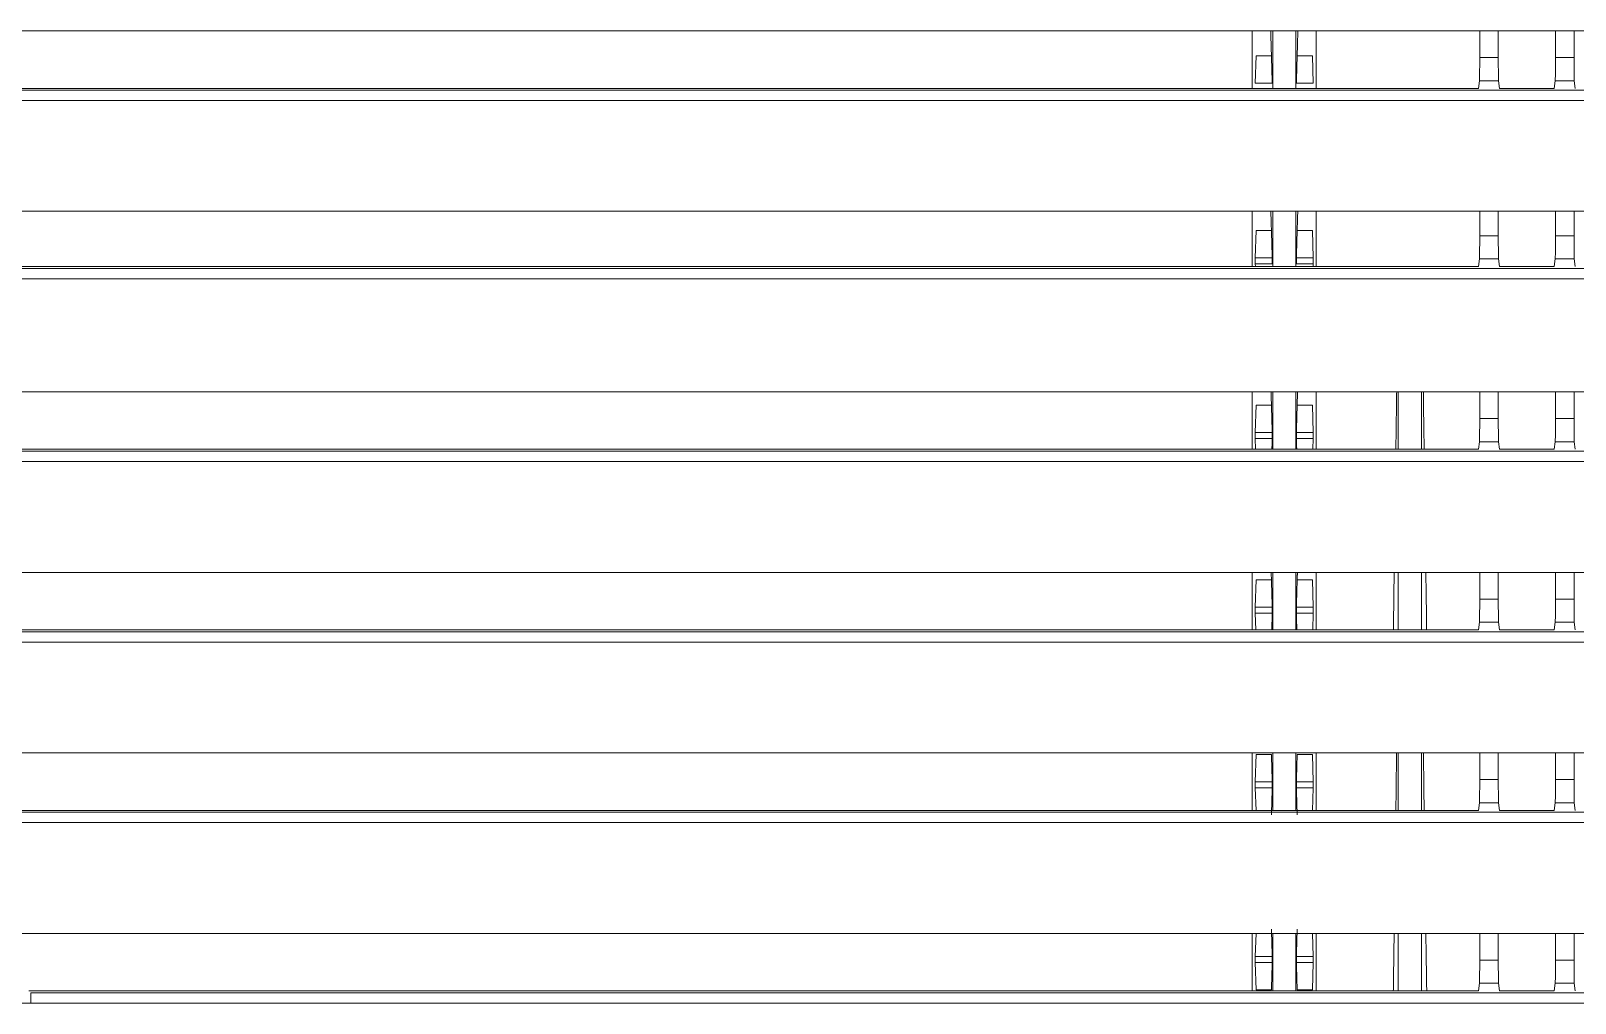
# Model space of a CAD drawing. Header units: inches. Extents: x 3778 to 56227, y -16914 to 35091.
# Drawn here: x 45694.9 to 45828.1, y 16262.1 to 16345.9 of the extents above; entities that cross this region are included whole.
import ezdxf

# ---------------------------------------------------------------- set-up
doc = ezdxf.new("R2010")
doc.units = ezdxf.units.IN
doc.header["$LTSCALE"] = 100
doc.header["$MEASUREMENT"] = 0
doc.layers.add('mark-B', color=2, linetype='Continuous', lineweight=20)
doc.layers.add('RC-LIGHT', color=7, linetype='Continuous')

# ---------------------------------------------------------------- blocks, each defined once
blk = doc.blocks.new('무풍1way 일반')
at = {"layer": 'mark-B'}
for p, q in [((-374.7, -83.69), (-234.95, -83.69)), ((-254.56, -88.65), (-254.56, -83.69)), ((-252.8, -83.69), (-252.8, -88.65)), ((-250.8, -88.65), (-250.8, -83.69)), ((-249.04, -83.69), (-249.04, -88.65)), ((-234.95, -85.99), (-234.95, -83.69)), ((-234.95, -83.69), (-233.35, -83.69)), ((-233.35, -83.69), (-233.35, -85.99)), ((-233.35, -83.69), (-228.42, -83.69)), ((-228.42, -85.99), (-228.42, -83.69)), ((-228.42, -83.69), (-226.82, -83.69)), ((-226.82, -85.99), (-226.82, -83.69)), ((-226.82, -83.69), (-109.43, -83.69)), ((-254.23, -85.84), (-254.3, -88.19)), ((-254.23, -85.84), (-252.91, -85.84)), ((-250.69, -85.84), (-249.37, -85.84)), ((-249.3, -88.19), (-249.37, -85.84)), ((-234.95, -85.99), (-233.35, -85.99)), ((-228.42, -85.99), (-226.82, -85.99)), ((-235.05, -88.65), (-373.83, -88.65)), ((-373.64, -88.81), (373.64, -88.81)), ((-254.3, -88.19), (-252.84, -88.19)), ((-250.76, -88.19), (-249.3, -88.19)), ((-235.05, -88.65), (-234.97, -87.99)), ((-233.33, -87.99), (-234.97, -87.99)), ((-233.33, -87.99), (-233.25, -88.65)), ((-228.52, -88.65), (-233.25, -88.65)), ((-228.52, -88.65), (-228.44, -87.99)), ((-226.8, -87.99), (-228.44, -87.99)), ((-226.72, -88.65), (-226.8, -87.99)), ((373.64, -89.7), (-373.64, -89.7)), ((-371.95, -99.25), (-234.95, -99.25)), ((-254.56, -104.02), (-254.56, -99.26)), ((-252.8, -99.25), (-252.8, -104.02)), ((-250.8, -104.02), (-250.8, -99.25)), ((-249.04, -99.26), (-249.04, -104.02)), ((-234.95, -101.35), (-234.95, -99.25)), ((-234.95, -99.25), (-233.35, -99.25)), ((-233.35, -99.25), (-233.35, -101.35)), ((-233.35, -99.25), (-228.42, -99.25)), ((-228.42, -101.35), (-228.42, -99.25)), ((-228.42, -99.25), (-226.82, -99.25)), ((-226.82, -101.35), (-226.82, -99.25)), ((-226.82, -99.25), (-109.43, -99.25)), ((-254.23, -100.9), (-254.3, -103.25)), ((-254.23, -100.9), (-252.91, -100.9)), ((-250.69, -100.9), (-249.37, -100.9)), ((-249.3, -103.25), (-249.37, -100.9)), ((-234.95, -101.35), (-233.35, -101.35)), ((-228.42, -101.35), (-226.82, -101.35)), ((-254.3, -103.25), (-252.84, -103.25)), ((-254.3, -103.77), (-254.29, -104.02)), ((-252.84, -103.77), (-254.3, -103.77)), ((-250.76, -103.25), (-249.3, -103.25)), ((-249.3, -103.77), (-250.76, -103.77)), ((-249.31, -104.02), (-249.3, -103.77)), ((-235.05, -104.02), (-234.97, -103.35)), ((-233.33, -103.35), (-234.97, -103.35)), ((-233.33, -103.35), (-233.25, -104.02)), ((-228.52, -104.02), (-228.44, -103.35)), ((-226.8, -103.35), (-228.44, -103.35)), ((-226.72, -104.02), (-226.8, -103.35)), ((-235.05, -104.02), (-371.11, -104.02)), ((-370.92, -104.19), (370.92, -104.19)), ((370.92, -105.07), (-370.92, -105.07)), ((-228.52, -104.02), (-233.25, -104.02)), ((-369.2, -114.82), (-234.95, -114.82)), ((-254.56, -119.77), (-254.56, -114.82)), ((-252.8, -114.82), (-252.8, -119.77)), ((-250.8, -119.77), (-250.8, -114.82)), ((-249.04, -114.82), (-249.04, -119.77)), ((-241.97, -119.77), (-241.97, -114.82)), ((-241.97, -119.77), (-241.97, -114.82)), ((-239.96, -114.82), (-239.96, -119.77)), ((-239.96, -114.82), (-239.96, -119.77)), ((-234.95, -117.11), (-234.95, -114.82)), ((-234.95, -114.82), (-233.35, -114.82)), ((-233.35, -114.82), (-233.35, -117.11)), ((-233.35, -114.82), (-228.42, -114.82)), ((-228.42, -117.11), (-228.42, -114.82)), ((-228.42, -114.82), (-226.82, -114.82)), ((-226.82, -117.11), (-226.82, -114.82)), ((-226.82, -114.82), (-109.43, -114.82)), ((-254.23, -115.96), (-254.3, -118.31)), ((-254.23, -115.96), (-252.91, -115.96)), ((-250.69, -115.96), (-249.37, -115.96)), ((-249.3, -118.31), (-249.37, -115.96)), ((-234.95, -117.11), (-233.35, -117.11)), ((-228.42, -117.11), (-226.82, -117.11)), ((-254.3, -118.31), (-252.84, -118.31)), ((-250.76, -118.31), (-249.3, -118.31)), ((-235.05, -119.77), (-368.32, -119.77)), ((-254.3, -118.83), (-254.27, -119.77)), ((-252.84, -118.83), (-254.3, -118.83)), ((-249.3, -118.83), (-250.76, -118.83)), ((-249.33, -119.77), (-249.3, -118.83)), ((-235.05, -119.77), (-234.97, -119.12)), ((-233.33, -119.12), (-234.97, -119.12)), ((-233.33, -119.12), (-233.25, -119.77)), ((-228.52, -119.77), (-233.25, -119.77)), ((-228.52, -119.77), (-228.44, -119.12)), ((-226.8, -119.12), (-228.44, -119.12)), ((-226.72, -119.77), (-226.8, -119.12)), ((-368.14, -119.94), (368.14, -119.94)), ((368.14, -120.82), (-368.14, -120.82)), ((-366.45, -130.38), (-234.95, -130.38)), ((-254.56, -135.34), (-254.56, -130.38)), ((-252.8, -130.38), (-252.8, -135.34)), ((-250.8, -135.34), (-250.8, -130.38)), ((-249.04, -130.38), (-249.04, -135.34)), ((-241.97, -135.34), (-241.97, -130.38)), ((-241.97, -135.34), (-241.97, -130.38)), ((-239.96, -130.38), (-239.96, -135.34)), ((-239.96, -130.38), (-239.96, -135.34)), ((-234.95, -132.68), (-234.95, -130.38)), ((-234.95, -130.38), (-233.35, -130.38)), ((-233.35, -130.38), (-233.35, -132.68)), ((-233.35, -130.38), (-228.42, -130.38)), ((-228.42, -132.68), (-228.42, -130.38)), ((-228.42, -130.38), (-226.82, -130.38)), ((-226.82, -132.68), (-226.82, -130.38)), ((-226.82, -130.38), (-109.43, -130.38)), ((-254.23, -131.02), (-254.3, -133.37)), ((-254.23, -131.02), (-252.91, -131.02)), ((-250.69, -131.02), (-249.37, -131.02)), ((-249.3, -133.37), (-249.37, -131.02)), ((-234.95, -132.68), (-233.35, -132.68)), ((-228.42, -132.68), (-226.82, -132.68)), ((-254.3, -133.37), (-252.84, -133.37)), ((-254.3, -133.89), (-254.25, -135.34)), ((-252.84, -133.89), (-254.3, -133.89)), ((-250.76, -133.37), (-249.3, -133.37)), ((-249.3, -133.89), (-250.76, -133.89)), ((-249.35, -135.34), (-249.3, -133.89)), ((-235.05, -135.34), (-365.57, -135.34)), ((-365.38, -135.5), (365.38, -135.5)), ((-235.05, -135.34), (-234.97, -134.68)), ((-233.33, -134.68), (-234.97, -134.68)), ((-233.33, -134.68), (-233.25, -135.34)), ((-228.52, -135.34), (-233.25, -135.34)), ((-228.52, -135.34), (-228.44, -134.68)), ((-226.8, -134.68), (-228.44, -134.68)), ((-226.72, -135.34), (-226.8, -134.68)), ((365.38, -136.39), (-365.38, -136.39)), ((-363.69, -145.95), (-234.95, -145.95)), ((-254.56, -150.9), (-254.56, -145.95)), ((-254.23, -146.09), (-254.3, -148.43)), ((-254.23, -146.09), (-252.91, -146.09)), ((-252.8, -145.95), (-252.8, -150.9)), ((-250.8, -150.9), (-250.8, -145.95)), ((-250.69, -146.09), (-249.37, -146.09)), ((-249.3, -148.43), (-249.37, -146.09)), ((-249.04, -145.95), (-249.04, -150.9)), ((-241.97, -150.9), (-241.97, -145.95)), ((-241.97, -150.9), (-241.97, -145.95)), ((-239.96, -145.95), (-239.96, -150.9)), ((-239.96, -145.95), (-239.96, -150.9)), ((-234.95, -148.24), (-234.95, -145.95)), ((-234.95, -145.95), (-233.35, -145.95)), ((-233.35, -145.95), (-233.35, -148.24)), ((-233.35, -145.95), (-228.42, -145.95)), ((-228.42, -148.24), (-228.42, -145.95)), ((-228.42, -145.95), (-226.82, -145.95)), ((-226.82, -148.24), (-226.82, -145.95)), ((-226.82, -145.95), (-109.43, -145.95)), ((-254.3, -148.43), (-252.84, -148.43)), ((-254.3, -148.96), (-254.24, -150.9)), ((-252.84, -148.96), (-254.3, -148.96)), ((-250.76, -148.43), (-249.3, -148.43)), ((-249.3, -148.96), (-250.76, -148.96)), ((-249.36, -150.9), (-249.3, -148.96)), ((-234.95, -148.24), (-233.35, -148.24)), ((-228.42, -148.24), (-226.82, -148.24)), ((-235.05, -150.9), (-234.97, -150.24)), ((-233.33, -150.24), (-234.97, -150.24)), ((-233.33, -150.24), (-233.25, -150.9)), ((-228.52, -150.9), (-228.44, -150.24)), ((-226.8, -150.24), (-228.44, -150.24)), ((-226.72, -150.9), (-226.8, -150.24)), ((-235.05, -150.9), (-362.82, -150.9)), ((-362.63, -151.07), (362.63, -151.07)), ((-228.52, -150.9), (-233.25, -150.9)), ((362.63, -151.95), (-362.63, -151.95)), ((-360.94, -161.51), (-234.95, -161.51)), ((-254.56, -166.46), (-254.56, -161.51)), ((-254.24, -161.51), (-254.3, -163.5)), ((-252.8, -161.51), (-252.8, -166.46)), ((-250.8, -166.46), (-250.8, -161.51)), ((-249.3, -163.5), (-249.36, -161.51)), ((-249.04, -161.51), (-249.04, -166.46)), ((-241.97, -166.46), (-241.97, -161.51)), ((-241.97, -166.46), (-241.97, -161.51)), ((-239.96, -161.51), (-239.96, -166.46)), ((-239.96, -161.51), (-239.96, -166.46)), ((-234.95, -163.81), (-234.95, -161.51)), ((-234.95, -161.51), (-233.35, -161.51)), ((-233.35, -161.51), (-233.35, -163.81)), ((-233.35, -161.51), (-228.42, -161.51)), ((-228.42, -163.81), (-228.42, -161.51)), ((-228.42, -161.51), (-226.82, -161.51)), ((-226.82, -163.81), (-226.82, -161.51)), ((-226.82, -161.51), (-109.43, -161.51)), ((-254.3, -163.5), (-252.84, -163.5)), ((-250.76, -163.5), (-249.3, -163.5)), ((-254.3, -164.02), (-254.23, -166.37)), ((-252.84, -164.02), (-254.3, -164.02)), ((-249.3, -164.02), (-250.76, -164.02)), ((-249.37, -166.37), (-249.3, -164.02)), ((-234.95, -163.81), (-233.35, -163.81)), ((-228.42, -163.81), (-226.82, -163.81)), ((-252.91, -166.37), (-254.23, -166.37)), ((-249.37, -166.37), (-250.69, -166.37)), ((-235.05, -166.47), (-234.97, -165.81)), ((-233.33, -165.81), (-234.97, -165.81)), ((-233.33, -165.81), (-233.25, -166.47)), ((-228.52, -166.47), (-228.44, -165.81)), ((-226.8, -165.81), (-228.44, -165.81)), ((-226.72, -166.47), (-226.8, -165.81)), ((-235.05, -166.47), (-360.07, -166.47)), ((-359.88, -166.63), (359.88, -166.63)), ((359.88, -167.52), (-359.88, -167.52)), ((-228.52, -166.47), (-233.25, -166.47))]:
    blk.add_line(p, q, dxfattribs=at)
for centre, start_param, end_param in [((-234.97, -85.99), 0.069815, 1.570796), ((-233.33, -85.99), 4.712389, 6.21337), ((-228.44, -85.99), 0.069815, 1.570796), ((-226.8, -85.99), 4.712389, 6.21337), ((-234.97, -101.35), 0.069813, 1.570796), ((-233.33, -101.35), 4.712389, 6.213372), ((-228.44, -101.35), 0.069813, 1.570796), ((-226.8, -101.35), 4.712389, 6.213372), ((-234.97, -117.11), 0.069815, 1.570796), ((-233.33, -117.11), 4.712389, 6.21337), ((-228.44, -117.11), 0.069815, 1.570796), ((-226.8, -117.11), 4.712389, 6.21337), ((-234.97, -132.68), 0.069815, 1.570796), ((-233.33, -132.68), 4.712389, 6.21337), ((-228.44, -132.68), 0.069815, 1.570796), ((-226.8, -132.68), 4.712389, 6.21337), ((-234.97, -148.24), 0.069815, 1.570796), ((-233.33, -148.24), 4.712389, 6.21337), ((-228.44, -148.24), 0.069815, 1.570796), ((-226.8, -148.24), 4.712389, 6.21337), ((-234.97, -163.81), 0.069815, 1.570796), ((-233.33, -163.81), 4.712389, 6.21337), ((-228.44, -163.81), 0.069815, 1.570796), ((-226.8, -163.81), 4.712389, 6.21337)]:
    blk.add_ellipse(centre, major_axis=(0, -2.01), ratio=0.008727, start_param=start_param, end_param=end_param, dxfattribs=at)
for points, degree in [([(-252.97, -83.69), (-252.91, -85.84)], 1), ([(-250.69, -85.84), (-250.63, -83.69)], 1), ([(-252.91, -85.84), (-252.84, -88.19)], 1), ([(-250.76, -88.19), (-250.69, -85.84)], 1), ([(-252.96, -99.25), (-252.91, -100.9)], 1), ([(-250.69, -100.9), (-250.64, -99.25)], 1), ([(-252.91, -100.9), (-252.84, -103.25)], 1), ([(-250.76, -103.25), (-250.69, -100.9)], 1), ([(-252.84, -103.25), (-252.84, -103.29), (-252.84, -103.43), (-252.84, -103.59), (-252.84, -103.73), (-252.84, -103.77)], 2), ([(-250.76, -103.77), (-250.76, -103.73), (-250.76, -103.59), (-250.76, -103.43), (-250.76, -103.29), (-250.76, -103.25)], 2), ([(-252.94, -114.82), (-252.91, -115.96)], 1), ([(-250.69, -115.96), (-250.66, -114.82)], 1), ([(-242.11, -114.82), (-242.18, -119.77)], 1), ([(-242.11, -114.82), (-242.18, -119.77)], 1), ([(-239.81, -114.82), (-239.79, -116.47), (-239.77, -118.12), (-239.74, -119.77)], 3), ([(-239.81, -114.82), (-239.79, -116.47), (-239.77, -118.12), (-239.74, -119.77)], 3), ([(-252.91, -115.96), (-252.84, -118.31)], 1), ([(-250.76, -118.31), (-250.69, -115.96)], 1), ([(-252.84, -118.31), (-252.84, -118.35), (-252.84, -118.49), (-252.84, -118.65), (-252.84, -118.79), (-252.84, -118.83)], 2), ([(-250.76, -118.83), (-250.76, -118.79), (-250.76, -118.65), (-250.76, -118.49), (-250.76, -118.35), (-250.76, -118.31)], 2), ([(-252.84, -118.83), (-252.87, -119.77)], 1), ([(-250.73, -119.77), (-250.76, -118.83)], 1), ([(-252.93, -130.38), (-252.91, -131.03)], 1), ([(-250.69, -131.03), (-250.67, -130.38)], 1), ([(-242.33, -130.38), (-242.39, -135.34)], 1), ([(-242.33, -130.38), (-242.39, -135.34)], 1), ([(-239.6, -130.38), (-239.57, -132.03), (-239.55, -133.69), (-239.53, -135.34)], 3), ([(-239.6, -130.38), (-239.57, -132.03), (-239.55, -133.69), (-239.53, -135.34)], 3), ([(-252.91, -131.03), (-252.84, -133.37)], 1), ([(-250.76, -133.37), (-250.69, -131.03)], 1), ([(-252.84, -133.89), (-252.88, -135.34)], 1), ([(-252.84, -133.37), (-252.84, -133.41), (-252.84, -133.55), (-252.84, -133.71), (-252.84, -133.85), (-252.84, -133.89)], 2), ([(-250.76, -133.89), (-250.76, -133.85), (-250.76, -133.71), (-250.76, -133.55), (-250.76, -133.41), (-250.76, -133.37)], 2), ([(-250.72, -135.34), (-250.76, -133.89)], 1), ([(-252.91, -146.09), (-252.84, -148.43)], 1), ([(-250.76, -148.43), (-250.69, -146.09)], 1), ([(-242.12, -145.95), (-242.18, -150.9)], 1), ([(-242.12, -145.95), (-242.18, -150.9)], 1), ([(-239.81, -145.95), (-239.78, -147.6), (-239.76, -149.25), (-239.74, -150.9)], 3), ([(-239.81, -145.95), (-239.78, -147.6), (-239.76, -149.25), (-239.74, -150.9)], 3), ([(-252.84, -148.96), (-252.91, -151.3)], 1), ([(-252.84, -148.43), (-252.84, -148.48), (-252.84, -148.61), (-252.84, -148.78), (-252.84, -148.91), (-252.84, -148.96)], 2), ([(-250.76, -148.96), (-250.76, -148.92), (-250.76, -148.78), (-250.76, -148.62), (-250.76, -148.48), (-250.76, -148.43)], 2), ([(-250.69, -151.3), (-250.76, -148.96)], 1), ([(-252.91, -161.15), (-252.84, -163.5)], 1), ([(-250.76, -163.5), (-250.69, -161.15)], 1), ([(-242.33, -161.51), (-242.4, -166.47)], 1), ([(-242.33, -161.51), (-242.4, -166.47)], 1), ([(-239.59, -161.51), (-239.57, -163.16), (-239.54, -164.81), (-239.52, -166.47)], 3), ([(-239.59, -161.51), (-239.57, -163.16), (-239.54, -164.81), (-239.52, -166.47)], 3), ([(-252.84, -163.5), (-252.84, -163.54), (-252.84, -163.68), (-252.84, -163.84), (-252.84, -163.98), (-252.84, -164.02)], 2), ([(-250.76, -164.02), (-250.76, -163.98), (-250.76, -163.84), (-250.76, -163.68), (-250.76, -163.54), (-250.76, -163.5)], 2), ([(-252.84, -164.02), (-252.91, -166.37)], 1), ([(-250.69, -166.37), (-250.76, -164.02)], 1)]:
    blk.add_open_spline(points, degree=degree, dxfattribs=at)
for points, knots in [([(-254.3, -103.25), (-254.3, -103.25), (-254.3, -103.25), (-254.3, -103.26), (-254.3, -103.26), (-254.3, -103.27), (-254.3, -103.27), (-254.3, -103.28), (-254.3, -103.28), (-254.3, -103.29), (-254.3, -103.29), (-254.3, -103.3), (-254.3, -103.31), (-254.3, -103.31), (-254.3, -103.32), (-254.3, -103.33), (-254.3, -103.33), (-254.3, -103.34), (-254.3, -103.35), (-254.3, -103.35), (-254.3, -103.36), (-254.3, -103.37), (-254.3, -103.37), (-254.3, -103.38), (-254.3, -103.39), (-254.3, -103.39), (-254.3, -103.4), (-254.3, -103.41), (-254.3, -103.42), (-254.3, -103.42), (-254.3, -103.43), (-254.3, -103.44), (-254.3, -103.44), (-254.3, -103.45), (-254.3, -103.46), (-254.3, -103.47), (-254.3, -103.47), (-254.3, -103.48), (-254.3, -103.49), (-254.3, -103.5), (-254.3, -103.5), (-254.3, -103.51), (-254.3, -103.52), (-254.3, -103.54), (-254.3, -103.55), (-254.3, -103.57), (-254.3, -103.58), (-254.3, -103.6), (-254.3, -103.61), (-254.3, -103.62), (-254.3, -103.64), (-254.3, -103.65), (-254.3, -103.67), (-254.3, -103.68), (-254.3, -103.69), (-254.3, -103.71), (-254.3, -103.72), (-254.3, -103.73), (-254.3, -103.74), (-254.3, -103.75), (-254.3, -103.76), (-254.3, -103.77), (-254.3, -103.77)], [0, 0, 0, 0, 0.013747, 0.027429, 0.041048, 0.054602, 0.068093, 0.08152, 0.094883, 0.108181, 0.121416, 0.134587, 0.147694, 0.160737, 0.173716, 0.186631, 0.199482, 0.212269, 0.224992, 0.237651, 0.250246, 0.262777, 0.275245, 0.287648, 0.299987, 0.312263, 0.324474, 0.336622, 0.348705, 0.360725, 0.372681, 0.384572, 0.3964, 0.408164, 0.419864, 0.4315, 0.443072, 0.454581, 0.466025, 0.477405, 0.488722, 0.499974, 0.52253, 0.545343, 0.568414, 0.591742, 0.615327, 0.63917, 0.66327, 0.687627, 0.712242, 0.737115, 0.762244, 0.787632, 0.813276, 0.839179, 0.865338, 0.891756, 0.91843, 0.945363, 0.972553, 1, 1, 1, 1]), ([(-249.3, -103.77), (-249.3, -103.77), (-249.3, -103.77), (-249.3, -103.76), (-249.3, -103.76), (-249.3, -103.75), (-249.3, -103.75), (-249.3, -103.74), (-249.3, -103.74), (-249.3, -103.73), (-249.3, -103.72), (-249.3, -103.72), (-249.3, -103.71), (-249.3, -103.71), (-249.3, -103.7), (-249.3, -103.69), (-249.3, -103.69), (-249.3, -103.68), (-249.3, -103.67), (-249.3, -103.67), (-249.3, -103.66), (-249.3, -103.65), (-249.3, -103.65), (-249.3, -103.64), (-249.3, -103.63), (-249.3, -103.62), (-249.3, -103.62), (-249.3, -103.61), (-249.3, -103.6), (-249.3, -103.6), (-249.3, -103.59), (-249.3, -103.58), (-249.3, -103.57), (-249.3, -103.57), (-249.3, -103.56), (-249.3, -103.55), (-249.3, -103.55), (-249.3, -103.54), (-249.3, -103.53), (-249.3, -103.52), (-249.3, -103.52), (-249.3, -103.51), (-249.3, -103.5), (-249.3, -103.48), (-249.3, -103.47), (-249.3, -103.45), (-249.3, -103.44), (-249.3, -103.42), (-249.3, -103.41), (-249.3, -103.39), (-249.3, -103.38), (-249.3, -103.37), (-249.3, -103.35), (-249.3, -103.34), (-249.3, -103.33), (-249.3, -103.31), (-249.3, -103.3), (-249.3, -103.29), (-249.3, -103.28), (-249.3, -103.27), (-249.3, -103.26), (-249.3, -103.25), (-249.3, -103.25)], [0, 0, 0, 0, 0.013748, 0.027432, 0.041052, 0.054607, 0.068099, 0.081527, 0.09489, 0.10819, 0.121425, 0.134597, 0.147704, 0.160748, 0.173727, 0.186643, 0.199494, 0.212281, 0.225005, 0.237664, 0.250259, 0.262791, 0.275258, 0.287661, 0.3, 0.312275, 0.324487, 0.336634, 0.348717, 0.360736, 0.372691, 0.384582, 0.39641, 0.408173, 0.419872, 0.431507, 0.443078, 0.454585, 0.466029, 0.477408, 0.488723, 0.499974, 0.522542, 0.545365, 0.568445, 0.591781, 0.615372, 0.639221, 0.663325, 0.687685, 0.712302, 0.737175, 0.762304, 0.78769, 0.813331, 0.839229, 0.865384, 0.891794, 0.918461, 0.945384, 0.972564, 1, 1, 1, 1]), ([(-254.3, -118.31), (-254.3, -118.31), (-254.3, -118.31), (-254.3, -118.32), (-254.3, -118.32), (-254.3, -118.33), (-254.3, -118.33), (-254.3, -118.34), (-254.3, -118.35), (-254.3, -118.35), (-254.3, -118.36), (-254.3, -118.36), (-254.3, -118.37), (-254.3, -118.37), (-254.3, -118.38), (-254.3, -118.39), (-254.3, -118.39), (-254.3, -118.4), (-254.3, -118.41), (-254.3, -118.41), (-254.3, -118.42), (-254.3, -118.43), (-254.3, -118.43), (-254.3, -118.44), (-254.3, -118.45), (-254.3, -118.46), (-254.3, -118.46), (-254.3, -118.47), (-254.3, -118.48), (-254.3, -118.48), (-254.3, -118.49), (-254.3, -118.5), (-254.3, -118.51), (-254.3, -118.51), (-254.3, -118.52), (-254.3, -118.53), (-254.3, -118.54), (-254.3, -118.54), (-254.3, -118.55), (-254.3, -118.56), (-254.3, -118.56), (-254.3, -118.57), (-254.3, -118.59), (-254.3, -118.6), (-254.3, -118.61), (-254.3, -118.63), (-254.3, -118.64), (-254.3, -118.66), (-254.3, -118.67), (-254.3, -118.69), (-254.3, -118.7), (-254.3, -118.71), (-254.3, -118.73), (-254.3, -118.74), (-254.3, -118.76), (-254.3, -118.77), (-254.3, -118.78), (-254.3, -118.79), (-254.3, -118.8), (-254.3, -118.81), (-254.3, -118.82), (-254.3, -118.83), (-254.3, -118.83)], [0, 0, 0, 0, 0.013747, 0.027429, 0.041048, 0.054602, 0.068093, 0.08152, 0.094883, 0.108181, 0.121416, 0.134587, 0.147694, 0.160737, 0.173716, 0.186631, 0.199482, 0.212269, 0.224992, 0.237651, 0.250246, 0.262777, 0.275245, 0.287648, 0.299987, 0.312263, 0.324474, 0.336622, 0.348705, 0.360725, 0.372681, 0.384573, 0.3964, 0.408164, 0.419864, 0.4315, 0.443072, 0.454581, 0.466025, 0.477405, 0.488722, 0.499974, 0.52253, 0.545343, 0.568414, 0.591742, 0.615327, 0.63917, 0.66327, 0.687627, 0.712242, 0.737115, 0.762244, 0.787632, 0.813276, 0.839179, 0.865338, 0.891756, 0.91843, 0.945363, 0.972553, 1, 1, 1, 1]), ([(-249.3, -118.83), (-249.3, -118.83), (-249.3, -118.83), (-249.3, -118.82), (-249.3, -118.82), (-249.3, -118.81), (-249.3, -118.81), (-249.3, -118.8), (-249.3, -118.8), (-249.3, -118.79), (-249.3, -118.79), (-249.3, -118.78), (-249.3, -118.77), (-249.3, -118.77), (-249.3, -118.76), (-249.3, -118.76), (-249.3, -118.75), (-249.3, -118.74), (-249.3, -118.74), (-249.3, -118.73), (-249.3, -118.72), (-249.3, -118.71), (-249.3, -118.71), (-249.3, -118.7), (-249.3, -118.69), (-249.3, -118.69), (-249.3, -118.68), (-249.3, -118.67), (-249.3, -118.67), (-249.3, -118.66), (-249.3, -118.65), (-249.3, -118.64), (-249.3, -118.64), (-249.3, -118.63), (-249.3, -118.62), (-249.3, -118.61), (-249.3, -118.61), (-249.3, -118.6), (-249.3, -118.59), (-249.3, -118.59), (-249.3, -118.58), (-249.3, -118.57), (-249.3, -118.56), (-249.3, -118.54), (-249.3, -118.53), (-249.3, -118.51), (-249.3, -118.5), (-249.3, -118.48), (-249.3, -118.47), (-249.3, -118.46), (-249.3, -118.44), (-249.3, -118.43), (-249.3, -118.41), (-249.3, -118.4), (-249.3, -118.39), (-249.3, -118.37), (-249.3, -118.36), (-249.3, -118.35), (-249.3, -118.34), (-249.3, -118.33), (-249.3, -118.32), (-249.3, -118.31), (-249.3, -118.31)], [0, 0, 0, 0, 0.013748, 0.027432, 0.041052, 0.054607, 0.068099, 0.081527, 0.09489, 0.10819, 0.121425, 0.134597, 0.147704, 0.160748, 0.173727, 0.186643, 0.199494, 0.212281, 0.225005, 0.237664, 0.250259, 0.262791, 0.275258, 0.287661, 0.3, 0.312275, 0.324487, 0.336634, 0.348717, 0.360736, 0.372691, 0.384582, 0.39641, 0.408173, 0.419872, 0.431507, 0.443078, 0.454585, 0.466029, 0.477408, 0.488723, 0.499974, 0.522542, 0.545365, 0.568445, 0.591781, 0.615372, 0.639221, 0.663325, 0.687685, 0.712302, 0.737175, 0.762304, 0.78769, 0.813331, 0.839229, 0.865384, 0.891794, 0.918461, 0.945384, 0.972564, 1, 1, 1, 1]), ([(-254.3, -133.37), (-254.3, -133.37), (-254.3, -133.38), (-254.3, -133.38), (-254.3, -133.39), (-254.3, -133.39), (-254.3, -133.4), (-254.3, -133.4), (-254.3, -133.41), (-254.3, -133.41), (-254.3, -133.42), (-254.3, -133.42), (-254.3, -133.43), (-254.3, -133.44), (-254.3, -133.44), (-254.3, -133.45), (-254.3, -133.46), (-254.3, -133.46), (-254.3, -133.47), (-254.3, -133.48), (-254.3, -133.48), (-254.3, -133.49), (-254.3, -133.5), (-254.3, -133.5), (-254.3, -133.51), (-254.3, -133.52), (-254.3, -133.52), (-254.3, -133.53), (-254.3, -133.54), (-254.3, -133.55), (-254.3, -133.55), (-254.3, -133.56), (-254.3, -133.57), (-254.3, -133.58), (-254.3, -133.58), (-254.3, -133.59), (-254.3, -133.6), (-254.3, -133.6), (-254.3, -133.61), (-254.3, -133.62), (-254.3, -133.63), (-254.3, -133.64), (-254.3, -133.65), (-254.3, -133.66), (-254.3, -133.68), (-254.3, -133.69), (-254.3, -133.71), (-254.3, -133.72), (-254.3, -133.73), (-254.3, -133.75), (-254.3, -133.76), (-254.3, -133.78), (-254.3, -133.79), (-254.3, -133.8), (-254.3, -133.82), (-254.3, -133.83), (-254.3, -133.84), (-254.3, -133.85), (-254.3, -133.86), (-254.3, -133.88), (-254.3, -133.89), (-254.3, -133.89), (-254.3, -133.89)], [0, 0, 0, 0, 0.013747, 0.027429, 0.041048, 0.054602, 0.068093, 0.08152, 0.094883, 0.108181, 0.121416, 0.134587, 0.147694, 0.160737, 0.173716, 0.186631, 0.199482, 0.212269, 0.224992, 0.237651, 0.250246, 0.262777, 0.275245, 0.287648, 0.299987, 0.312263, 0.324474, 0.336622, 0.348705, 0.360725, 0.372681, 0.384572, 0.3964, 0.408164, 0.419864, 0.4315, 0.443072, 0.454581, 0.466025, 0.477405, 0.488722, 0.499974, 0.52253, 0.545343, 0.568414, 0.591742, 0.615327, 0.63917, 0.66327, 0.687627, 0.712242, 0.737115, 0.762244, 0.787632, 0.813276, 0.839179, 0.865338, 0.891756, 0.91843, 0.945363, 0.972553, 1, 1, 1, 1]), ([(-249.3, -133.89), (-249.3, -133.89), (-249.3, -133.89), (-249.3, -133.89), (-249.3, -133.88), (-249.3, -133.88), (-249.3, -133.87), (-249.3, -133.86), (-249.3, -133.86), (-249.3, -133.85), (-249.3, -133.85), (-249.3, -133.84), (-249.3, -133.84), (-249.3, -133.83), (-249.3, -133.82), (-249.3, -133.82), (-249.3, -133.81), (-249.3, -133.8), (-249.3, -133.8), (-249.3, -133.79), (-249.3, -133.78), (-249.3, -133.78), (-249.3, -133.77), (-249.3, -133.76), (-249.3, -133.76), (-249.3, -133.75), (-249.3, -133.74), (-249.3, -133.73), (-249.3, -133.73), (-249.3, -133.72), (-249.3, -133.71), (-249.3, -133.71), (-249.3, -133.7), (-249.3, -133.69), (-249.3, -133.68), (-249.3, -133.68), (-249.3, -133.67), (-249.3, -133.66), (-249.3, -133.65), (-249.3, -133.65), (-249.3, -133.64), (-249.3, -133.63), (-249.3, -133.62), (-249.3, -133.6), (-249.3, -133.59), (-249.3, -133.58), (-249.3, -133.56), (-249.3, -133.55), (-249.3, -133.53), (-249.3, -133.52), (-249.3, -133.5), (-249.3, -133.49), (-249.3, -133.48), (-249.3, -133.46), (-249.3, -133.45), (-249.3, -133.44), (-249.3, -133.42), (-249.3, -133.41), (-249.3, -133.4), (-249.3, -133.39), (-249.3, -133.38), (-249.3, -133.38), (-249.3, -133.37)], [0, 0, 0, 0, 0.013748, 0.027432, 0.041052, 0.054607, 0.068099, 0.081527, 0.09489, 0.10819, 0.121425, 0.134597, 0.147704, 0.160748, 0.173727, 0.186643, 0.199494, 0.212281, 0.225005, 0.237664, 0.250259, 0.262791, 0.275258, 0.287661, 0.3, 0.312275, 0.324487, 0.336634, 0.348717, 0.360736, 0.372691, 0.384582, 0.39641, 0.408173, 0.419872, 0.431507, 0.443078, 0.454585, 0.466029, 0.477408, 0.488723, 0.499974, 0.522542, 0.545365, 0.568445, 0.591781, 0.615372, 0.639221, 0.663325, 0.687685, 0.712302, 0.737175, 0.762304, 0.78769, 0.813331, 0.839229, 0.865384, 0.891794, 0.918461, 0.945384, 0.972564, 1, 1, 1, 1]), ([(-254.3, -148.43), (-254.3, -148.44), (-254.3, -148.44), (-254.3, -148.44), (-254.3, -148.45), (-254.3, -148.45), (-254.3, -148.46), (-254.3, -148.46), (-254.3, -148.47), (-254.3, -148.47), (-254.3, -148.48), (-254.3, -148.49), (-254.3, -148.49), (-254.3, -148.5), (-254.3, -148.5), (-254.3, -148.51), (-254.3, -148.52), (-254.3, -148.52), (-254.3, -148.53), (-254.3, -148.54), (-254.3, -148.54), (-254.3, -148.55), (-254.3, -148.56), (-254.3, -148.57), (-254.3, -148.57), (-254.3, -148.58), (-254.3, -148.59), (-254.3, -148.59), (-254.3, -148.6), (-254.3, -148.61), (-254.3, -148.62), (-254.3, -148.62), (-254.3, -148.63), (-254.3, -148.64), (-254.3, -148.64), (-254.3, -148.65), (-254.3, -148.66), (-254.3, -148.67), (-254.3, -148.67), (-254.3, -148.68), (-254.3, -148.69), (-254.3, -148.7), (-254.3, -148.71), (-254.3, -148.72), (-254.3, -148.74), (-254.3, -148.75), (-254.3, -148.77), (-254.3, -148.78), (-254.3, -148.8), (-254.3, -148.81), (-254.3, -148.82), (-254.3, -148.84), (-254.3, -148.85), (-254.3, -148.87), (-254.3, -148.88), (-254.3, -148.89), (-254.3, -148.9), (-254.3, -148.92), (-254.3, -148.93), (-254.3, -148.94), (-254.3, -148.95), (-254.3, -148.95), (-254.3, -148.96)], [0, 0, 0, 0, 0.013747, 0.027429, 0.041048, 0.054602, 0.068093, 0.08152, 0.094883, 0.108181, 0.121416, 0.134587, 0.147694, 0.160737, 0.173716, 0.186631, 0.199482, 0.212269, 0.224992, 0.237651, 0.250246, 0.262777, 0.275245, 0.287648, 0.299987, 0.312263, 0.324474, 0.336622, 0.348705, 0.360725, 0.372681, 0.384573, 0.3964, 0.408164, 0.419864, 0.4315, 0.443072, 0.454581, 0.466025, 0.477405, 0.488722, 0.499974, 0.52253, 0.545343, 0.568414, 0.591742, 0.615327, 0.63917, 0.66327, 0.687627, 0.712242, 0.737115, 0.762244, 0.787632, 0.813276, 0.839179, 0.865338, 0.891756, 0.91843, 0.945363, 0.972553, 1, 1, 1, 1]), ([(-249.3, -148.96), (-249.3, -148.95), (-249.3, -148.95), (-249.3, -148.95), (-249.3, -148.94), (-249.3, -148.94), (-249.3, -148.93), (-249.3, -148.93), (-249.3, -148.92), (-249.3, -148.92), (-249.3, -148.91), (-249.3, -148.9), (-249.3, -148.9), (-249.3, -148.89), (-249.3, -148.89), (-249.3, -148.88), (-249.3, -148.87), (-249.3, -148.87), (-249.3, -148.86), (-249.3, -148.85), (-249.3, -148.85), (-249.3, -148.84), (-249.3, -148.83), (-249.3, -148.82), (-249.3, -148.82), (-249.3, -148.81), (-249.3, -148.8), (-249.3, -148.8), (-249.3, -148.79), (-249.3, -148.78), (-249.3, -148.77), (-249.3, -148.77), (-249.3, -148.76), (-249.3, -148.75), (-249.3, -148.75), (-249.3, -148.74), (-249.3, -148.73), (-249.3, -148.72), (-249.3, -148.72), (-249.3, -148.71), (-249.3, -148.7), (-249.3, -148.69), (-249.3, -148.68), (-249.3, -148.67), (-249.3, -148.65), (-249.3, -148.64), (-249.3, -148.62), (-249.3, -148.61), (-249.3, -148.59), (-249.3, -148.58), (-249.3, -148.57), (-249.3, -148.55), (-249.3, -148.54), (-249.3, -148.52), (-249.3, -148.51), (-249.3, -148.5), (-249.3, -148.49), (-249.3, -148.47), (-249.3, -148.46), (-249.3, -148.45), (-249.3, -148.44), (-249.3, -148.44), (-249.3, -148.43)], [0, 0, 0, 0, 0.013748, 0.027432, 0.041052, 0.054607, 0.068099, 0.081527, 0.09489, 0.10819, 0.121425, 0.134597, 0.147704, 0.160748, 0.173727, 0.186643, 0.199494, 0.212281, 0.225005, 0.237664, 0.250259, 0.262791, 0.275258, 0.287661, 0.3, 0.312275, 0.324487, 0.336634, 0.348717, 0.360736, 0.372691, 0.384582, 0.39641, 0.408173, 0.419872, 0.431507, 0.443078, 0.454585, 0.466029, 0.477408, 0.488723, 0.499974, 0.522542, 0.545365, 0.568445, 0.591781, 0.615372, 0.639221, 0.663325, 0.687685, 0.712302, 0.737175, 0.762304, 0.78769, 0.813331, 0.839229, 0.865384, 0.891794, 0.918461, 0.945384, 0.972564, 1, 1, 1, 1]), ([(-254.3, -163.5), (-254.3, -163.5), (-254.3, -163.5), (-254.3, -163.51), (-254.3, -163.51), (-254.3, -163.52), (-254.3, -163.52), (-254.3, -163.53), (-254.3, -163.53), (-254.3, -163.54), (-254.3, -163.54), (-254.3, -163.55), (-254.3, -163.55), (-254.3, -163.56), (-254.3, -163.57), (-254.3, -163.57), (-254.3, -163.58), (-254.3, -163.59), (-254.3, -163.59), (-254.3, -163.6), (-254.3, -163.61), (-254.3, -163.61), (-254.3, -163.62), (-254.3, -163.63), (-254.3, -163.63), (-254.3, -163.64), (-254.3, -163.65), (-254.3, -163.66), (-254.3, -163.66), (-254.3, -163.67), (-254.3, -163.68), (-254.3, -163.68), (-254.3, -163.69), (-254.3, -163.7), (-254.3, -163.71), (-254.3, -163.71), (-254.3, -163.72), (-254.3, -163.73), (-254.3, -163.74), (-254.3, -163.74), (-254.3, -163.75), (-254.3, -163.76), (-254.3, -163.77), (-254.3, -163.79), (-254.3, -163.8), (-254.3, -163.81), (-254.3, -163.83), (-254.3, -163.84), (-254.3, -163.86), (-254.3, -163.87), (-254.3, -163.89), (-254.3, -163.9), (-254.3, -163.91), (-254.3, -163.93), (-254.3, -163.94), (-254.3, -163.95), (-254.3, -163.97), (-254.3, -163.98), (-254.3, -163.99), (-254.3, -164), (-254.3, -164.01), (-254.3, -164.02), (-254.3, -164.02)], [0, 0, 0, 0, 0.013747, 0.027429, 0.041048, 0.054602, 0.068093, 0.08152, 0.094883, 0.108181, 0.121416, 0.134587, 0.147694, 0.160737, 0.173716, 0.186631, 0.199482, 0.212269, 0.224992, 0.237651, 0.250246, 0.262777, 0.275245, 0.287648, 0.299987, 0.312263, 0.324474, 0.336622, 0.348705, 0.360725, 0.372681, 0.384572, 0.3964, 0.408164, 0.419864, 0.4315, 0.443072, 0.454581, 0.466025, 0.477405, 0.488722, 0.499974, 0.52253, 0.545343, 0.568414, 0.591742, 0.615327, 0.63917, 0.66327, 0.687627, 0.712242, 0.737115, 0.762244, 0.787632, 0.813276, 0.839179, 0.865338, 0.891756, 0.91843, 0.945363, 0.972553, 1, 1, 1, 1]), ([(-249.3, -164.02), (-249.3, -164.02), (-249.3, -164.01), (-249.3, -164.01), (-249.3, -164), (-249.3, -164), (-249.3, -163.99), (-249.3, -163.99), (-249.3, -163.98), (-249.3, -163.98), (-249.3, -163.97), (-249.3, -163.97), (-249.3, -163.96), (-249.3, -163.95), (-249.3, -163.95), (-249.3, -163.94), (-249.3, -163.93), (-249.3, -163.93), (-249.3, -163.92), (-249.3, -163.91), (-249.3, -163.91), (-249.3, -163.9), (-249.3, -163.89), (-249.3, -163.89), (-249.3, -163.88), (-249.3, -163.87), (-249.3, -163.87), (-249.3, -163.86), (-249.3, -163.85), (-249.3, -163.84), (-249.3, -163.84), (-249.3, -163.83), (-249.3, -163.82), (-249.3, -163.81), (-249.3, -163.81), (-249.3, -163.8), (-249.3, -163.79), (-249.3, -163.79), (-249.3, -163.78), (-249.3, -163.77), (-249.3, -163.76), (-249.3, -163.75), (-249.3, -163.74), (-249.3, -163.73), (-249.3, -163.71), (-249.3, -163.7), (-249.3, -163.68), (-249.3, -163.67), (-249.3, -163.66), (-249.3, -163.64), (-249.3, -163.63), (-249.3, -163.61), (-249.3, -163.6), (-249.3, -163.59), (-249.3, -163.57), (-249.3, -163.56), (-249.3, -163.55), (-249.3, -163.54), (-249.3, -163.53), (-249.3, -163.51), (-249.3, -163.51), (-249.3, -163.5), (-249.3, -163.5)], [0, 0, 0, 0, 0.013748, 0.027432, 0.041052, 0.054607, 0.068099, 0.081527, 0.09489, 0.10819, 0.121425, 0.134597, 0.147704, 0.160748, 0.173727, 0.186643, 0.199494, 0.212281, 0.225005, 0.237664, 0.250259, 0.262791, 0.275258, 0.287661, 0.3, 0.312275, 0.324487, 0.336634, 0.348717, 0.360736, 0.372691, 0.384582, 0.39641, 0.408173, 0.419872, 0.431507, 0.443078, 0.454585, 0.466029, 0.477408, 0.488723, 0.499974, 0.522542, 0.545365, 0.568445, 0.591781, 0.615372, 0.639221, 0.663325, 0.687685, 0.712302, 0.737175, 0.762304, 0.78769, 0.813331, 0.839229, 0.865384, 0.891794, 0.918461, 0.945384, 0.972564, 1, 1, 1, 1]), ([(-359.88, -167.52), (-360.05, -167.52), (-360.22, -167.52), (-360.56, -167.52), (-361.07, -167.52), (-362.26, -167.52), (-364.64, -167.51), (-366.68, -167.51), (-370.76, -167.51), (-373.48, -167.5), (-381.64, -167.48), (-387.08, -167.47), (-395.23, -167.43), (-397.95, -167.42), (-403.39, -167.39), (-406.11, -167.37), (-411.54, -167.34), (-414.26, -167.32), (-419.7, -167.28), (-422.41, -167.26), (-427.85, -167.21), (-430.57, -167.19), (-436, -167.14), (-438.72, -167.12), (-444.15, -167.08), (-446.87, -167.05), (-452.31, -167.01), (-455.02, -166.99), (-463.18, -166.93), (-468.61, -166.9), (-476.77, -166.87), (-479.49, -166.86), (-484.93, -166.84), (-487.65, -166.84), (-490.37, -166.84)], [0, 0, 0, 0, 0.003906, 0.003906, 0.007813, 0.015625, 0.03125, 0.0625, 0.0625, 0.125, 0.125, 0.25, 0.25, 0.3125, 0.3125, 0.375, 0.375, 0.4375, 0.4375, 0.5, 0.5, 0.5625, 0.5625, 0.625, 0.625, 0.6875, 0.6875, 0.75, 0.75, 0.875, 0.875, 0.9375, 0.9375, 1, 1, 1, 1]), ([(-359.88, -166.63), (-359.88, -166.63), (-359.88, -166.65), (-359.88, -166.68), (-359.88, -166.71), (-359.88, -166.77), (-359.88, -166.8), (-359.88, -166.88), (-359.88, -166.93), (-359.88, -167.02), (-359.88, -167.07), (-359.88, -167.17), (-359.88, -167.22), (-359.88, -167.32), (-359.88, -167.36), (-359.88, -167.45), (-359.88, -167.48), (-359.88, -167.52)], [0, 0, 0, 0, 0.125, 0.125, 0.25, 0.25, 0.375, 0.375, 0.5, 0.5, 0.625, 0.625, 0.75, 0.75, 0.875, 0.875, 1, 1, 1, 1])]:
    blk.add_open_spline(points, degree=3, knots=knots, dxfattribs=at)

msp = doc.modelspace()

# ---------------------------------------------------------------- block references
at = {"layer": 'RC-LIGHT', "color": 8}
msp.add_blockref('무풍1way 일반', (46054.81, 16429.57), dxfattribs=at)

doc.saveas('drawing.dxf')
